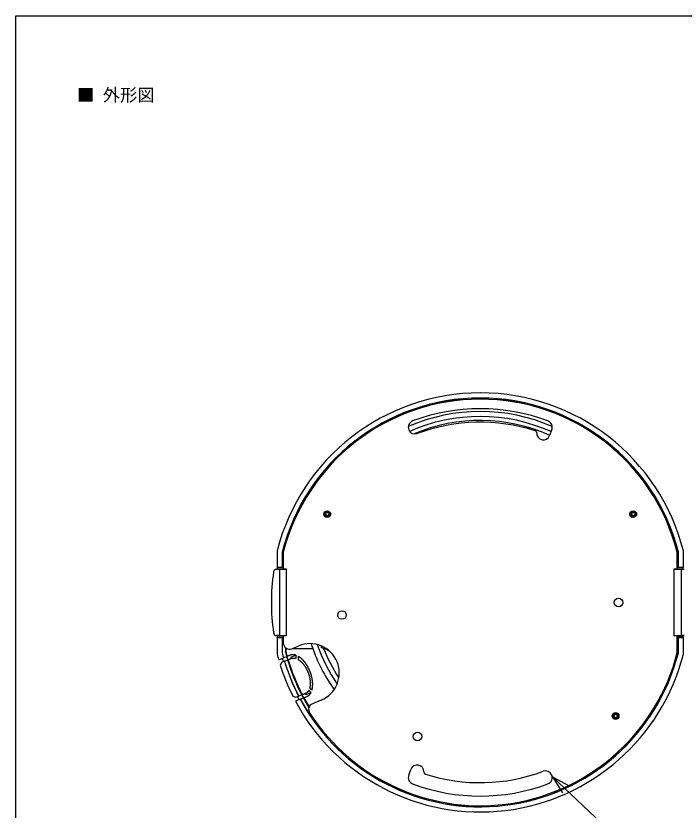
# Model space of a CAD drawing. Units: millimetres on the paper. Extents: x -142 to 142, y -95 to 95.
# Drawn here: x -141.8 to -35.5, y -31.5 to 94.8 of the extents above; entities that cross this region are included whole.
import ezdxf
from ezdxf.enums import TextEntityAlignment as Align

# ---------------------------------------------------------------- set-up
doc = ezdxf.new("R2010")
doc.units = ezdxf.units.MM
for name, color, linetype in [('0-0_0', 4, 'Continuous'), ('0-3_枠', 7, 'Continuous'), ('0-5_レイヤー_1_0', 7, 'Continuous')]:
    doc.layers.add(name, color=color, linetype=linetype)
doc.styles.add('ＭＳ ゴシック', font='')
doc.styles.get('ＭＳ ゴシック').set_extended_font_data('MS Gothic')

msp = doc.modelspace()

# ---------------------------------------------------------------- linework, layer by layer
at = {"layer": '0-0_0'}
for p, q in [((-56.549, 29.034), (-56.898, 28.097)), ((-43.974, 15.38), (-44.13, 15.646)), ((-43.821, 15.112), (-43.974, 15.38)), ((-43.937, 15.184), (-43.964, 15.232)), ((-100.267, 9.525), (-100.267, 7.146)), ((-99.448, 9.548), (-99.448, 7.146)), ((-99.434, 9.546), (-99.448, 9.548)), ((-99.267, 9.525), (-99.267, 6.88)), ((-36.601, 6.88), (-36.601, 9.525)), ((-36.434, 9.546), (-36.42, 9.548)), ((-36.42, 7.146), (-36.42, 9.548)), ((-35.601, 7.146), (-35.601, 9.525)), ((-100.326, 6.817), (-99.833, 6.826)), ((-100.267, 7.146), (-99.448, 7.146)), ((-100.179, 7.088), (-100.267, 7.146)), ((-100.179, 7.088), (-99.267, 7.088)), ((-99.833, 6.826), (-98.801, 6.844)), ((-99.833, -3.733), (-99.833, 6.826)), ((-99.434, 7.132), (-99.448, 7.146)), ((-99.267, 6.88), (-98.801, 6.88)), ((-98.801, 6.88), (-98.801, -3.787)), ((-37.067, 6.88), (-36.601, 6.88)), ((-37.067, -3.787), (-37.067, 6.88)), ((-37.067, 6.844), (-36.004, 6.826)), ((-36.601, 7.132), (-36.434, 7.132)), ((-36.601, 7.088), (-35.688, 7.088)), ((-36.42, 7.146), (-35.601, 7.146)), ((-36.004, 6.826), (-36.004, -3.733)), ((-36.004, 6.826), (-35.511, 6.817)), ((-35.601, 7.146), (-35.688, 7.088)), ((-99.833, -3.733), (-100.326, -3.724)), ((-98.801, -3.751), (-99.833, -3.733)), ((-99.267, -3.787), (-99.267, -4.885)), ((-98.801, -3.787), (-99.267, -3.787)), ((-37.067, -3.752), (-35.511, -3.724)), ((-36.004, -3.733), (-37.067, -3.752)), ((-36.601, -3.787), (-37.067, -3.787)), ((-36.601, -6.433), (-36.601, -3.787)), ((-35.511, -3.724), (-36.004, -3.733)), ((-35.511, -3.724), (-35.511, -3.724)), ((-100.267, -4.054), (-100.179, -3.995)), ((-100.267, -4.054), (-100.267, -6.433)), ((-99.267, -3.995), (-100.179, -3.995)), ((-99.448, -4.054), (-99.434, -4.04)), ((-99.267, -4.04), (-99.434, -4.04)), ((-35.688, -3.995), (-36.601, -3.995)), ((-36.434, -4.04), (-36.601, -4.04)), ((-36.434, -4.04), (-36.42, -4.054)), ((-36.434, -6.454), (-36.434, -4.04)), ((-35.688, -3.995), (-35.601, -4.054)), ((-35.601, -6.433), (-35.601, -4.054)), ((-98.912, -5.649), (-98.912, -6.388)), ((-98.828, -6.378), (-98.819, -5.718)), ((-97.885, -5.809), (-96.82, -5.368)), ((-97.833, -5.787), (-94.611, -5.787)), ((-93.267, -5.36), (-93.267, -5.635)), ((-99.989, -7.594), (-99.225, -7.286)), ((-99.4, -7.384), (-99.518, -7.404)), ((-99.225, -7.286), (-99.212, -7.28)), ((-98.726, -7.084), (-99.212, -7.28)), ((-98.828, -6.378), (-98.912, -6.388)), ((-98.726, -7.084), (-98.719, -7.081)), ((-98.7, -7.073), (-98.648, -7.052)), ((-98.45, -7.548), (-98.582, -7.483)), ((-98.499, -7.567), (-98.551, -7.588)), ((-98.052, -7.168), (-97.263, -6.85)), ((-36.434, -6.454), (-36.42, -6.455)), ((-99.495, -7.97), (-99.739, -8.431)), ((-99.076, -7.8), (-99.495, -7.97)), ((-99.063, -7.795), (-99.076, -7.8)), ((-99.063, -7.795), (-98.577, -7.599)), ((-98.57, -7.596), (-98.577, -7.599)), ((-97.743, -13.371), (-97.248, -13.533)), ((-96.578, -13.838), (-97.342, -14.146)), ((-97.248, -13.533), (-96.828, -13.363)), ((-96.871, -13.956), (-96.772, -13.888)), ((-96.828, -13.363), (-96.815, -13.358)), ((-96.329, -13.162), (-96.815, -13.358)), ((-96.565, -13.832), (-96.578, -13.838)), ((-96.565, -13.832), (-96.079, -13.636)), ((-96.329, -13.162), (-96.323, -13.159)), ((-96.303, -13.151), (-96.251, -13.13)), ((-96.252, -13.249), (-96.203, -13.111)), ((-96.072, -13.633), (-96.079, -13.636)), ((-95.189, -15.18), (-96.079, -13.636)), ((-96, -13.604), (-96.053, -13.625)), ((-96, -13.604), (-95.152, -15.08)), ((-95.652, -13.107), (-94.863, -12.788)), ((-93.248, -13.991), (-94.619, -14.558)), ((-79.319, -25.942), (-78.97, -25.005))]:
    msp.add_line(p, q, dxfattribs=at)
at = {"layer": '0-0_0', "color": 7}
for q in [(-38.606, -43.031), (-53.8, -27.633), (-54.865, -28.762)]:
    msp.add_line((-56.44, -26.209), q, dxfattribs=at)
at = {"layer": '0-0_0'}
for points in [[(-91.738, 15.646), (-91.894, 15.38), (-92.047, 15.112)], [(-100.236, 9.772), (-100.243, 9.745), (-100.249, 9.718), (-100.253, 9.691), (-100.258, 9.663), (-100.261, 9.636), (-100.264, 9.609), (-100.266, 9.581), (-100.267, 9.553), (-100.267, 9.525)], [(-99.434, 9.546), (-99.434, 7.132), (-99.267, 7.132)], [(-36.42, 7.146), (-36.434, 7.132), (-36.434, 9.546)], [(-35.601, 9.525), (-35.601, 9.553), (-35.602, 9.581), (-35.604, 9.609), (-35.607, 9.636), (-35.61, 9.663), (-35.614, 9.691), (-35.619, 9.718), (-35.625, 9.745), (-35.631, 9.772)], [(-100.267, -4.054), (-99.448, -4.054), (-99.448, -6.455)], [(-99.434, -4.04), (-99.434, -6.454), (-99.448, -6.455)], [(-36.42, -6.455), (-36.42, -4.054), (-35.601, -4.054)], [(-100.267, -6.433), (-100.267, -6.461), (-100.266, -6.488), (-100.264, -6.516), (-100.261, -6.544), (-100.258, -6.571), (-100.253, -6.598), (-100.249, -6.625), (-100.243, -6.653), (-100.236, -6.68)], [(-98.122, -6.84), (-98.19, -6.867), (-98.257, -6.894), (-98.324, -6.921), (-98.39, -6.948), (-98.455, -6.974), (-98.52, -7), (-98.584, -7.026), (-98.648, -7.052)], [(-98.499, -7.567), (-98.435, -7.541), (-98.371, -7.516), (-98.306, -7.489), (-98.241, -7.463), (-98.175, -7.436), (-98.109, -7.41), (-98.042, -7.383), (-97.974, -7.355)], [(-97.263, -6.85), (-97.313, -6.833), (-97.358, -6.819), (-97.398, -6.807), (-97.435, -6.798), (-97.468, -6.79), (-97.499, -6.784), (-97.528, -6.78), (-97.556, -6.777), (-97.585, -6.774), (-97.614, -6.772), (-97.643, -6.77), (-97.673, -6.769), (-97.703, -6.768), (-97.732, -6.768), (-97.762, -6.768), (-97.791, -6.769), (-97.82, -6.77), (-97.847, -6.771), (-97.874, -6.773), (-97.9, -6.776), (-97.927, -6.78), (-97.954, -6.785), (-97.983, -6.792), (-98.013, -6.801), (-98.046, -6.811), (-98.082, -6.824), (-98.122, -6.84)], [(-97.974, -7.355), (-97.94, -7.342), (-97.91, -7.331), (-97.882, -7.322), (-97.856, -7.315), (-97.832, -7.309), (-97.809, -7.305), (-97.786, -7.302), (-97.764, -7.299), (-97.741, -7.297), (-97.718, -7.296), (-97.694, -7.295), (-97.669, -7.294), (-97.644, -7.294), (-97.619, -7.295), (-97.594, -7.295), (-97.569, -7.296), (-97.544, -7.298), (-97.519, -7.3), (-97.495, -7.302), (-97.471, -7.305), (-97.447, -7.309), (-97.42, -7.314), (-97.392, -7.32), (-97.362, -7.328), (-97.328, -7.338), (-97.289, -7.35), (-97.247, -7.364)], [(-96.923, -7.516), (-96.878, -7.543), (-96.837, -7.568), (-96.801, -7.591), (-96.767, -7.614), (-96.736, -7.635), (-96.707, -7.657), (-96.679, -7.678), (-96.652, -7.7), (-96.624, -7.722), (-96.596, -7.746), (-96.567, -7.771), (-96.538, -7.796), (-96.509, -7.822), (-96.48, -7.848), (-96.451, -7.874), (-96.424, -7.899), (-96.398, -7.924), (-96.373, -7.947), (-96.35, -7.97), (-96.328, -7.991), (-96.307, -8.012), (-96.288, -8.032), (-96.269, -8.052), (-96.251, -8.072), (-96.232, -8.093), (-96.213, -8.114), (-96.194, -8.137), (-96.175, -8.16), (-96.154, -8.185), (-96.134, -8.21), (-96.114, -8.235), (-96.094, -8.26), (-96.074, -8.284), (-96.056, -8.307), (-96.039, -8.329), (-96.023, -8.35), (-96.008, -8.368), (-95.996, -8.385), (-95.984, -8.4)], [(-95.874, -7.931), (-95.897, -7.902), (-95.921, -7.873), (-95.945, -7.843), (-95.969, -7.813), (-95.993, -7.785), (-96.017, -7.757), (-96.039, -7.73), (-96.062, -7.705), (-96.083, -7.681), (-96.105, -7.657), (-96.128, -7.634), (-96.151, -7.61), (-96.175, -7.585), (-96.201, -7.56), (-96.228, -7.534), (-96.258, -7.506), (-96.289, -7.477), (-96.321, -7.448), (-96.355, -7.417), (-96.389, -7.387), (-96.424, -7.357), (-96.458, -7.327), (-96.492, -7.298), (-96.526, -7.27), (-96.559, -7.243), (-96.591, -7.217), (-96.624, -7.192), (-96.658, -7.167), (-96.695, -7.142), (-96.735, -7.116), (-96.778, -7.088), (-96.826, -7.059), (-96.88, -7.027)], [(-35.631, -6.68), (-35.625, -6.653), (-35.619, -6.625), (-35.614, -6.598), (-35.61, -6.571), (-35.607, -6.544), (-35.604, -6.516), (-35.602, -6.488), (-35.601, -6.461), (-35.601, -6.433)], [(-95.984, -8.4), (-95.973, -8.415), (-95.963, -8.429), (-95.953, -8.442), (-95.943, -8.456), (-95.933, -8.47), (-95.922, -8.485), (-95.911, -8.502), (-95.899, -8.519), (-95.887, -8.537), (-95.874, -8.555), (-95.862, -8.574), (-95.849, -8.593), (-95.837, -8.611), (-95.825, -8.629), (-95.814, -8.645), (-95.804, -8.661), (-95.794, -8.676), (-95.784, -8.691), (-95.775, -8.706), (-95.765, -8.722), (-95.755, -8.738), (-95.744, -8.756), (-95.733, -8.776), (-95.72, -8.798), (-95.705, -8.822), (-95.69, -8.849), (-95.674, -8.877), (-95.656, -8.907), (-95.639, -8.938), (-95.621, -8.969), (-95.604, -9), (-95.587, -9.031), (-95.57, -9.061), (-95.555, -9.091), (-95.54, -9.119), (-95.525, -9.147), (-95.512, -9.174), (-95.498, -9.202), (-95.485, -9.23)], [(-95.346, -8.723), (-95.358, -8.702), (-95.371, -8.68), (-95.384, -8.656), (-95.398, -8.632), (-95.412, -8.608), (-95.426, -8.585), (-95.439, -8.562), (-95.452, -8.539), (-95.465, -8.518), (-95.477, -8.499), (-95.488, -8.48), (-95.498, -8.463), (-95.509, -8.446), (-95.519, -8.429), (-95.53, -8.413), (-95.541, -8.396), (-95.552, -8.378), (-95.564, -8.359), (-95.578, -8.339), (-95.592, -8.318), (-95.606, -8.297), (-95.621, -8.275), (-95.636, -8.253), (-95.651, -8.231), (-95.666, -8.209), (-95.68, -8.189), (-95.694, -8.169), (-95.706, -8.151), (-95.718, -8.134), (-95.73, -8.118), (-95.742, -8.102), (-95.754, -8.086), (-95.767, -8.069), (-95.781, -8.05), (-95.796, -8.03), (-95.813, -8.009), (-95.832, -7.985), (-95.852, -7.958), (-95.874, -7.931)], [(-94.888, -9.762), (-94.9, -9.727), (-94.913, -9.691), (-94.926, -9.654), (-94.941, -9.615), (-94.956, -9.576), (-94.972, -9.535), (-94.988, -9.495), (-95.003, -9.455), (-95.019, -9.417), (-95.034, -9.38), (-95.048, -9.345), (-95.061, -9.313), (-95.073, -9.284), (-95.084, -9.259), (-95.094, -9.235), (-95.103, -9.213), (-95.113, -9.192), (-95.122, -9.172), (-95.131, -9.152), (-95.14, -9.132), (-95.15, -9.111), (-95.161, -9.088), (-95.172, -9.064), (-95.184, -9.039), (-95.197, -9.014), (-95.209, -8.988), (-95.221, -8.963), (-95.234, -8.939), (-95.245, -8.915), (-95.256, -8.893), (-95.267, -8.872), (-95.277, -8.852), (-95.286, -8.834), (-95.296, -8.816), (-95.305, -8.798), (-95.315, -8.781), (-95.325, -8.762), (-95.335, -8.743), (-95.346, -8.723)], [(-95.485, -9.23), (-95.472, -9.258), (-95.458, -9.288), (-95.445, -9.319), (-95.431, -9.351), (-95.417, -9.384), (-95.402, -9.418), (-95.388, -9.452), (-95.375, -9.486), (-95.361, -9.518), (-95.349, -9.55), (-95.337, -9.579), (-95.326, -9.607), (-95.316, -9.631), (-95.308, -9.653), (-95.3, -9.674), (-95.293, -9.692), (-95.286, -9.71), (-95.28, -9.728), (-95.274, -9.745), (-95.267, -9.763), (-95.261, -9.782), (-95.254, -9.803), (-95.247, -9.824), (-95.24, -9.846), (-95.232, -9.869), (-95.225, -9.892), (-95.217, -9.914), (-95.21, -9.937), (-95.203, -9.958), (-95.197, -9.978), (-95.191, -9.997), (-95.186, -10.015), (-95.181, -10.032), (-95.176, -10.048), (-95.171, -10.064), (-95.166, -10.081), (-95.162, -10.098), (-95.157, -10.115), (-95.152, -10.134)], [(-94.634, -10.875), (-94.636, -10.853), (-94.639, -10.833), (-94.642, -10.814), (-94.644, -10.794), (-94.648, -10.774), (-94.651, -10.752), (-94.655, -10.729), (-94.659, -10.705), (-94.663, -10.679), (-94.667, -10.654), (-94.672, -10.627), (-94.676, -10.601), (-94.681, -10.576), (-94.685, -10.551), (-94.69, -10.528), (-94.694, -10.506), (-94.698, -10.485), (-94.702, -10.465), (-94.706, -10.444), (-94.71, -10.423), (-94.715, -10.401), (-94.721, -10.377), (-94.727, -10.351), (-94.734, -10.321), (-94.742, -10.289), (-94.75, -10.254), (-94.759, -10.216), (-94.769, -10.177), (-94.779, -10.136), (-94.79, -10.095), (-94.801, -10.055), (-94.812, -10.014), (-94.822, -9.975), (-94.833, -9.938), (-94.843, -9.901), (-94.854, -9.866), (-94.865, -9.831), (-94.876, -9.797), (-94.888, -9.762)], [(-95.152, -10.134), (-95.147, -10.154), (-95.141, -10.176), (-95.136, -10.198), (-95.13, -10.22), (-95.124, -10.243), (-95.119, -10.266), (-95.113, -10.288), (-95.108, -10.309), (-95.103, -10.329), (-95.099, -10.348), (-95.095, -10.366), (-95.091, -10.383), (-95.087, -10.399), (-95.084, -10.415), (-95.08, -10.432), (-95.077, -10.449), (-95.074, -10.466), (-95.07, -10.485), (-95.066, -10.505), (-95.062, -10.526), (-95.058, -10.548), (-95.054, -10.57), (-95.051, -10.592), (-95.047, -10.615), (-95.043, -10.636), (-95.04, -10.657), (-95.036, -10.677), (-95.033, -10.695), (-95.031, -10.713), (-95.028, -10.73), (-95.026, -10.746), (-95.023, -10.764), (-95.021, -10.782), (-95.019, -10.801), (-95.016, -10.822), (-95.014, -10.845), (-95.011, -10.871), (-95.008, -10.899), (-95.005, -10.929)], [(-95.005, -10.929), (-95.002, -10.96), (-94.999, -10.992), (-94.996, -11.024), (-94.994, -11.057), (-94.991, -11.088), (-94.989, -11.119), (-94.987, -11.148), (-94.986, -11.177), (-94.985, -11.205), (-94.984, -11.232), (-94.984, -11.26), (-94.984, -11.288), (-94.984, -11.317), (-94.985, -11.347), (-94.986, -11.38), (-94.987, -11.414), (-94.989, -11.45), (-94.991, -11.487), (-94.994, -11.525), (-94.997, -11.564), (-95, -11.603), (-95.003, -11.642), (-95.007, -11.679), (-95.011, -11.716), (-95.015, -11.752), (-95.019, -11.786), (-95.024, -11.821), (-95.031, -11.857), (-95.038, -11.894), (-95.046, -11.933), (-95.056, -11.976), (-95.068, -12.022), (-95.082, -12.073)], [(-94.711, -12.394), (-94.695, -12.334), (-94.68, -12.28), (-94.668, -12.23), (-94.658, -12.183), (-94.65, -12.14), (-94.642, -12.098), (-94.636, -12.057), (-94.63, -12.016), (-94.625, -11.974), (-94.621, -11.931), (-94.616, -11.886), (-94.612, -11.841), (-94.608, -11.795), (-94.605, -11.749), (-94.602, -11.704), (-94.599, -11.66), (-94.597, -11.618), (-94.595, -11.577), (-94.593, -11.539), (-94.592, -11.503), (-94.592, -11.469), (-94.592, -11.436), (-94.592, -11.403), (-94.593, -11.371), (-94.594, -11.339), (-94.595, -11.305), (-94.597, -11.271), (-94.6, -11.234), (-94.603, -11.197), (-94.606, -11.159), (-94.609, -11.121), (-94.612, -11.084), (-94.616, -11.047), (-94.619, -11.012), (-94.622, -10.979), (-94.625, -10.949), (-94.628, -10.922), (-94.631, -10.897), (-94.634, -10.875)], [(-95.21, -12.406), (-95.23, -12.446), (-95.249, -12.481), (-95.267, -12.512), (-95.284, -12.539), (-95.3, -12.563), (-95.315, -12.585), (-95.33, -12.605), (-95.345, -12.624), (-95.361, -12.642), (-95.377, -12.66), (-95.394, -12.679), (-95.411, -12.697), (-95.429, -12.715), (-95.447, -12.733), (-95.465, -12.75), (-95.483, -12.767), (-95.501, -12.783), (-95.519, -12.798), (-95.536, -12.813), (-95.554, -12.826), (-95.573, -12.84), (-95.592, -12.853), (-95.613, -12.865), (-95.637, -12.878), (-95.663, -12.891), (-95.693, -12.904), (-95.727, -12.918)], [(-95.727, -12.918), (-95.794, -12.946), (-95.861, -12.973), (-95.928, -13), (-95.994, -13.026), (-96.059, -13.053), (-96.123, -13.079), (-96.188, -13.105), (-96.251, -13.13)], [(-96, -13.604), (-95.937, -13.578), (-95.873, -13.553), (-95.808, -13.526), (-95.742, -13.5), (-95.676, -13.473), (-95.61, -13.446), (-95.543, -13.419), (-95.475, -13.392)], [(-95.475, -13.392), (-95.435, -13.375), (-95.4, -13.36), (-95.369, -13.344), (-95.341, -13.329), (-95.316, -13.314), (-95.293, -13.299), (-95.271, -13.283), (-95.25, -13.267), (-95.23, -13.25), (-95.209, -13.232), (-95.187, -13.213), (-95.166, -13.193), (-95.145, -13.173), (-95.123, -13.152), (-95.102, -13.131), (-95.082, -13.109), (-95.062, -13.088), (-95.043, -13.066), (-95.024, -13.044), (-95.006, -13.022), (-94.988, -12.999), (-94.97, -12.973), (-94.951, -12.945), (-94.932, -12.913), (-94.911, -12.876), (-94.888, -12.835), (-94.863, -12.788)], [(-46.94, -16.473), (-46.74, -16.238), (-46.543, -16)]]:
    msp.add_lwpolyline(points, dxfattribs=at)
for centre, radius in [((-92.269, 15.596), 0.533), ((-92.269, 15.596), 0.433), ((-92.269, 15.596), 0.267), ((-43.599, 15.596), 0.533), ((-43.599, 15.596), 0.433), ((-43.599, 15.596), 0.267), ((-45.934, 1.546), 0.683), ((-89.934, -0.454), 0.683), ((-46.408, -16.516), 0.533), ((-46.408, -16.516), 0.433), ((-46.408, -16.516), 0.267), ((-77.934, -19.787), 0.683)]:
    msp.add_circle(centre, radius, dxfattribs=at)
for centre, radius, start, end in [((-67.934, 1.546), 33.333, 14.28683, 165.71317), ((-67.934, 1.546), 32.514, 14.24696, 165.75304), ((-67.934, 1.546), 32.5, 14.25003, 165.74997), ((-67.934, 1.546), 32.333, 14.2869, 165.7131), ((-67.934, 3.459), 28.465, 66.28963, 113.71037), ((-67.934, 1.546), 30.8, 69.55589, 110.44411), ((-78.32, 29.407), 1.067, 110.44411, 202.5), ((-67.934, 3.53), 27.591, 65.89966, 113.9873), ((-67.934, 3.614), 26.88, 65.7395, 113.04608), ((-57.548, 29.407), 1.067, 339.55589, 69.55589), ((-67.934, 1.546), 28.667, 72.25026, 110.44411), ((-78.32, 29.407), 1.067, 202.5, 290.44411), ((-59.296, 28.531), 0.333, 357.49991, 72.25026), ((-57.898, 28.47), 1.067, 177.49991, 339.55589), ((-67.903, 1.546), 33.264, 171.62735, 188.37265), ((-100.317, 6.317), 0.5, 91, 171.62735), ((-100.317, -3.224), 0.5, 188.37265, 269), ((-98.267, -4.885), 1, 180, 292.5), ((-95.034, -9.679), 4.667, 292.5, 112.5), ((-67.934, 1.546), 27.667, 193.72464, 195.37053), ((-68.15, 3.784), 28.114, 199.24602, 214.95944), ((-68.146, 3.842), 27.248, 199.29517, 214.09805), ((-94.601, -10.454), 5, 56.10362, 74.534), ((-68.14, 3.92), 26.547, 201.40417, 212.86415), ((-67.934, 1.546), 33.333, 194.28683, 195.91522), ((-67.934, 1.546), 32.514, 194.24696, 195.76128), ((-67.934, 1.546), 32.5, 194.25003, 195.75859), ((-67.378, 1.771), 33.305, 195.9101, 196.83205), ((-67.934, 1.546), 31.979, 194.36635, 195.6564), ((-67.934, 1.546), 31.895, 194.38538, 195.6396), ((-67.934, 1.546), 31.972, 195.65501, 196.61583), ((-67.934, 1.546), 31.951, 195.65083, 196.61229), ((-67.934, 1.546), 31.895, 196.60277, 207.39723), ((-70.285, -6.327), 27.78, 181.73505, 182.17915), ((-67.934, 1.546), 33.333, 208.08478, 345.71317), ((-70, -6.271), 27.269, 181.21623, 182.29872), ((-72.616, -9.432), 24.383, 174.33824, 175.49132), ((-67.934, 1.546), 32.514, 208.23872, 345.75304), ((-67.934, 1.546), 32.5, 208.24141, 345.74997), ((-67.934, 1.546), 32.333, 212.91934, 345.7131), ((-67.934, 1.546), 33.333, 197.41614, 206.58386), ((-67.934, 1.546), 32.514, 196.7059, 207.2941), ((-67.934, 1.546), 32.5, 196.70361, 207.29639), ((-67.934, 1.546), 31.979, 196.617, 207.383), ((-74.869, 5.717), 27.243, 221.70082, 222.78435), ((-78.915, 6.207), 24.403, 228.50935, 229.6615), ((-67.378, 1.771), 33.305, 207.16795, 208.0899), ((-67.934, 1.546), 31.972, 207.38417, 208.34499), ((-67.934, 1.546), 31.951, 207.38771, 208.34917), ((-74.987, 5.674), 27.924, 221.82225, 222.26407), ((-94.236, -15.482), 1, 112.5, 212.91934), ((-77.97, -25.377), 1.067, 357.49991, 159.55589), ((-57.548, -26.314), 1.067, 22.5, 110.44411), ((-78.32, -26.314), 1.067, 159.55589, 249.55589), ((-76.572, -25.438), 0.333, 177.49991, 252.25026), ((-67.934, 1.546), 28.667, 252.25026, 290.44411), ((-57.548, -26.314), 1.067, 290.44411, 22.5), ((-67.934, 1.546), 30.8, 249.55589, 290.44411)]:
    msp.add_arc(centre, radius, start, end, dxfattribs=at)
for centre, start_param, end_param in [((-100.18, 6.088), 5.5336402, 6.265732), ((-98.846, 6.088), 5.5684525, 5.6261345), ((-37.022, 6.088), 0.6570508, 0.7138968), ((-35.688, 6.088), 0.0174533, 0.7487312), ((-100.18, -2.995), 3.1590459, 3.8911377), ((-98.846, -2.995), 3.7986435, 3.8563254), ((-37.022, -2.995), 2.4277297, 2.4845418), ((-35.688, -2.995), 2.3928867, 3.1241394)]:
    msp.add_ellipse(centre, major_axis=(0, 1), ratio=0.0262, start_param=start_param, end_param=end_param, dxfattribs=at)
at = {"layer": '0-3_枠'}
msp.add_lwpolyline([(-141.803, 94.842), (141.803, 94.842), (141.803, -94.842), (-141.803, -94.842)], close=True, dxfattribs=at)

# ---------------------------------------------------------------- texts
at = {"layer": '0-5_レイヤー_1_0', "style": 'ＭＳ ゴシック'}
msp.add_text('■ 外形図', height=2.012, dxfattribs=at).set_placement((-132.08, 80.652), align=Align.BOTTOM_LEFT)

doc.saveas('drawing.dxf')
